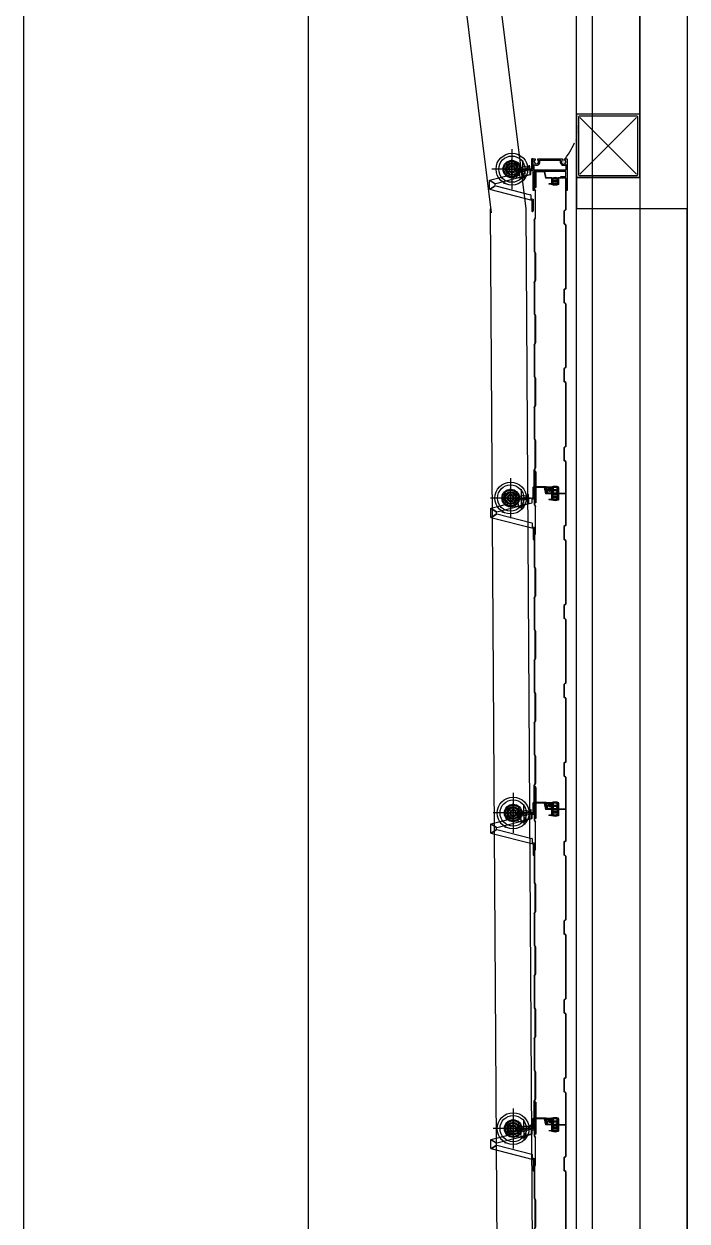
# Model space of a CAD drawing. Extents: x 152195838 to 323921156, y 365159662 to 730681027.
# Drawn here: x 161033057 to 161034107, y 365213960 to 365215856 of the extents above; entities that cross this region are included whole.
import ezdxf

# ---------------------------------------------------------------- set-up
doc = ezdxf.new("R2010")
doc.units = 0
doc.header["$MEASUREMENT"] = 0
doc.linetypes.add('CEN', pattern=[63, 60, -1, 1, -1])
doc.linetypes.add('HID', pattern=[2.3, 1.5, -0.8])
doc.layers.get('0').update_dxf_attribs({"linetype": 'CONTINUOUS'})
doc.layers.get('Defpoints').update_dxf_attribs({"linetype": 'CONTINUOUS'})
for name, color, linetype in [('4A.TEC CEN', 1, 'CEN'), ('4A.TEC 벽체 3', 4, 'CONTINUOUS'), ('OHD', 4, 'CONTINUOUS'), ('PANEL', 4, 'CONTINUOUS'), ('SRS', 6, 'CONTINUOUS'), ('text', 3, 'CONTINUOUS'), ('WID', 4, 'CONTINUOUS'), ('㈜SE&C 기둥', 2, 'CONTINUOUS')]:
    doc.layers.add(name, color=color, linetype=linetype)

# ---------------------------------------------------------------- blocks, each defined once
blk = doc.blocks.new('*X19')
at = {"color": 0}
for p, q in [((112.4, 374.8), (114.5, 376.8)), ((112.4, 374.9), (114.3, 376.8)), ((112.4, 375.1), (114.1, 376.8)), ((112.4, 375.2), (113.9, 376.8)), ((112.4, 375.4), (113.8, 376.8)), ((112.4, 375.6), (113.6, 376.8)), ((112.4, 375.8), (113.4, 376.8)), ((112.4, 376), (113.2, 376.8)), ((112.4, 376.1), (113.1, 376.8)), ((112.4, 376.3), (112.9, 376.8)), ((112.4, 376.5), (112.7, 376.8)), ((112.4, 376.7), (112.5, 376.8)), ((114.4, 374.8), (112.4, 376.8)), ((114.2, 374.8), (112.4, 376.6)), ((114, 374.8), (112.4, 376.4)), ((113.9, 374.8), (112.4, 376.2)), ((113.7, 374.8), (112.4, 376.1)), ((113.5, 374.8), (112.4, 375.9)), ((113.3, 374.8), (112.4, 375.7)), ((113.2, 374.8), (112.4, 375.5)), ((113, 374.8), (112.4, 375.3)), ((112.8, 374.8), (112.4, 375.2)), ((112.6, 374.8), (112.4, 375)), ((114.6, 374.8), (112.5, 376.8)), ((112.6, 374.8), (114.6, 376.8)), ((114.7, 374.8), (112.7, 376.8)), ((112.8, 374.8), (114.8, 376.8)), ((112.9, 374.8), (115, 376.8)), ((114.9, 374.8), (112.9, 376.8)), ((115.1, 374.8), (113, 376.8)), ((113.1, 374.8), (115.2, 376.8)), ((115.3, 374.8), (113.2, 376.8)), ((113.3, 374.8), (115.3, 376.8)), ((115.4, 374.8), (113.4, 376.8)), ((113.5, 374.8), (115.5, 376.8)), ((115.6, 374.8), (113.6, 376.8)), ((113.7, 374.8), (115.7, 376.8)), ((113.8, 374.8), (115.9, 376.8)), ((115.8, 374.8), (113.8, 376.8)), ((116, 374.8), (113.9, 376.8)), ((114, 374.8), (116.1, 376.8)), ((116.2, 374.8), (114.1, 376.8)), ((114.2, 374.8), (116.2, 376.8)), ((116.3, 374.8), (114.3, 376.8)), ((114.4, 374.8), (116.4, 376.8)), ((114.5, 374.8), (116.6, 376.8)), ((116.5, 374.8), (114.5, 376.8)), ((116.7, 374.8), (114.6, 376.8)), ((114.7, 374.8), (116.8, 376.8)), ((116.9, 374.8), (114.8, 376.8)), ((114.9, 374.8), (116.9, 376.8)), ((117, 374.8), (115, 376.8)), ((115.1, 374.8), (117.1, 376.8)), ((115.2, 374.8), (117.3, 376.8)), ((117.2, 374.8), (115.2, 376.8)), ((117.4, 374.8), (115.3, 376.8)), ((115.4, 374.8), (117.5, 376.8)), ((117.6, 374.8), (115.5, 376.8)), ((115.6, 374.8), (117.6, 376.8)), ((117.7, 374.8), (115.7, 376.8)), ((115.8, 374.8), (117.8, 376.8)), ((117.9, 374.8), (115.9, 376.8)), ((116, 374.8), (118, 376.8)), ((116.1, 374.8), (118.2, 376.8)), ((118.1, 374.8), (116.1, 376.8)), ((118.3, 374.8), (116.2, 376.8)), ((116.3, 374.8), (118.4, 376.8)), ((118.5, 374.8), (116.4, 376.8)), ((116.5, 374.8), (118.5, 376.8)), ((118.6, 374.8), (116.6, 376.8)), ((116.7, 374.8), (118.7, 376.8)), ((116.8, 374.8), (118.9, 376.8)), ((118.8, 374.8), (116.8, 376.8)), ((119, 374.8), (116.9, 376.8)), ((117, 374.8), (119.1, 376.8)), ((119.2, 374.8), (117.1, 376.8)), ((117.2, 374.8), (119.2, 376.8)), ((119.3, 374.8), (117.3, 376.8)), ((117.4, 374.8), (119.4, 376.8)), ((117.5, 374.8), (119.6, 376.8)), ((119.5, 374.8), (117.5, 376.8)), ((119.7, 374.8), (117.6, 376.8)), ((117.7, 374.8), (119.8, 376.8)), ((119.9, 374.8), (117.8, 376.8)), ((117.9, 374.8), (119.9, 376.8)), ((120, 374.8), (118, 376.8)), ((118.1, 374.8), (120.1, 376.8)), ((118.2, 374.8), (120.3, 376.8)), ((120.2, 374.8), (118.2, 376.8)), ((120.4, 374.8), (118.3, 376.8)), ((118.4, 374.8), (120.5, 376.8)), ((120.6, 374.8), (118.5, 376.8)), ((118.6, 374.8), (120.7, 376.8)), ((120.8, 374.8), (118.7, 376.8)), ((118.8, 374.8), (120.8, 376.8)), ((120.9, 374.8), (118.9, 376.8)), ((119, 374.8), (121, 376.8)), ((119.1, 374.8), (121.2, 376.8)), ((121.1, 374.8), (119.1, 376.8)), ((121.3, 374.8), (119.2, 376.8)), ((119.3, 374.8), (121.4, 376.8)), ((121.5, 374.8), (119.4, 376.8)), ((119.5, 374.8), (121.5, 376.8)), ((121.6, 374.8), (119.6, 376.8)), ((119.7, 374.8), (121.7, 376.8)), ((119.8, 374.8), (121.9, 376.8)), ((121.8, 374.8), (119.8, 376.8)), ((122, 374.8), (119.9, 376.8)), ((120, 374.8), (122.1, 376.8)), ((122.2, 374.8), (120.1, 376.8)), ((120.2, 374.8), (122.2, 376.8)), ((122.3, 374.8), (120.3, 376.8)), ((120.4, 374.8), (122.4, 376.8)), ((120.5, 374.8), (122.6, 376.8)), ((122.5, 374.8), (120.5, 376.8)), ((122.7, 374.8), (120.6, 376.8)), ((120.7, 374.8), (122.8, 376.8)), ((122.9, 374.8), (120.8, 376.8)), ((120.9, 374.8), (123, 376.8)), ((123.1, 374.8), (121, 376.8)), ((121.1, 374.8), (123.1, 376.8)), ((123.2, 374.8), (121.2, 376.8)), ((121.3, 374.8), (123.3, 376.8)), ((121.4, 374.8), (123.5, 376.8)), ((123.4, 374.8), (121.4, 376.8)), ((123.6, 374.8), (121.5, 376.8)), ((121.6, 374.8), (123.7, 376.8)), ((123.8, 374.8), (121.7, 376.8)), ((121.8, 374.8), (123.8, 376.8)), ((123.9, 374.8), (121.9, 376.8)), ((122, 374.8), (124, 376.8)), ((122.1, 374.8), (124.2, 376.8)), ((124.1, 374.8), (122.1, 376.8)), ((124.3, 374.8), (122.2, 376.8)), ((122.3, 374.8), (124.4, 376.8)), ((124.5, 374.8), (122.4, 376.8)), ((122.5, 374.8), (124.5, 376.8)), ((124.6, 374.8), (122.6, 376.8)), ((122.7, 374.8), (124.7, 376.8)), ((122.8, 374.8), (124.9, 376.8)), ((124.8, 374.8), (122.8, 376.8)), ((125, 374.8), (122.9, 376.8)), ((123, 374.8), (125.1, 376.8)), ((125.2, 374.8), (123.1, 376.8)), ((123.2, 374.8), (125.2, 376.8)), ((125.3, 374.8), (123.3, 376.8)), ((123.4, 374.8), (125.4, 376.8)), ((125.5, 374.8), (123.5, 376.8)), ((123.6, 374.8), (125.6, 376.8)), ((123.7, 374.8), (125.8, 376.8)), ((125.7, 374.8), (123.7, 376.8)), ((125.9, 374.8), (123.8, 376.8)), ((123.9, 374.8), (126, 376.8)), ((126.1, 374.8), (124, 376.8)), ((124.1, 374.8), (126.1, 376.8)), ((126.2, 374.8), (124.2, 376.8)), ((124.3, 374.8), (126.3, 376.8)), ((124.4, 374.8), (126.5, 376.8)), ((126.4, 374.8), (124.4, 376.8)), ((126.6, 374.8), (124.5, 376.8)), ((124.6, 374.8), (126.7, 376.8)), ((126.8, 374.8), (124.7, 376.8)), ((124.8, 374.8), (126.8, 376.8)), ((126.9, 374.8), (124.9, 376.8)), ((125, 374.8), (127, 376.8)), ((125.1, 374.8), (127.2, 376.8)), ((127.1, 374.8), (125.1, 376.8)), ((127.3, 374.8), (125.2, 376.8)), ((125.3, 374.8), (127.4, 376.8)), ((127.5, 374.8), (125.4, 376.8)), ((125.5, 374.8), (127.5, 376.8)), ((127.6, 374.8), (125.6, 376.8)), ((125.7, 374.8), (127.7, 376.8)), ((127.8, 374.8), (125.8, 376.8)), ((125.9, 374.8), (127.9, 376.8)), ((126, 374.8), (128.1, 376.8)), ((128, 374.8), (126, 376.8)), ((128.2, 374.8), (126.1, 376.8)), ((126.2, 374.8), (128.3, 376.8)), ((128.4, 374.8), (126.3, 376.8)), ((126.4, 374.8), (128.4, 376.8)), ((128.5, 374.8), (126.5, 376.8)), ((126.6, 374.8), (128.6, 376.8)), ((126.7, 374.8), (128.8, 376.8)), ((128.7, 374.8), (126.7, 376.8)), ((128.9, 374.8), (126.8, 376.8)), ((126.9, 374.8), (129, 376.8)), ((129.1, 374.8), (127, 376.8)), ((127.1, 374.8), (129.1, 376.8)), ((129.2, 374.8), (127.2, 376.8)), ((127.3, 374.8), (129.3, 376.8)), ((127.4, 374.8), (129.5, 376.8)), ((129.4, 374.8), (127.4, 376.8)), ((129.6, 374.8), (127.5, 376.8)), ((127.6, 374.8), (129.7, 376.8)), ((129.8, 374.8), (127.7, 376.8)), ((127.8, 374.8), (129.8, 376.8)), ((129.9, 374.8), (127.9, 376.8)), ((128, 374.8), (130, 376.8)), ((128.1, 374.8), (130.2, 376.8)), ((130.1, 374.8), (128.1, 376.8)), ((130.3, 374.8), (128.2, 376.8)), ((128.3, 374.8), (130.4, 376.8)), ((130.5, 374.8), (128.4, 376.8)), ((128.5, 374.8), (130.6, 376.8)), ((130.7, 374.8), (128.6, 376.8)), ((128.7, 374.8), (130.7, 376.8)), ((130.8, 374.8), (128.8, 376.8)), ((128.9, 374.8), (130.9, 376.8)), ((129, 374.8), (131.1, 376.8)), ((131, 374.8), (129, 376.8)), ((131.2, 374.8), (129.1, 376.8)), ((129.2, 374.8), (131.3, 376.8)), ((131.4, 374.8), (129.3, 376.8)), ((129.4, 374.8), (131.4, 376.8)), ((131.5, 374.8), (129.5, 376.8)), ((129.6, 374.8), (131.6, 376.8)), ((129.7, 374.8), (131.8, 376.8)), ((131.7, 374.8), (129.7, 376.8)), ((131.9, 374.8), (129.8, 376.8)), ((129.9, 374.8), (132, 376.8)), ((132.1, 374.8), (130, 376.8)), ((130.1, 374.8), (132.1, 376.8)), ((132.2, 374.8), (130.2, 376.8)), ((130.3, 374.8), (132.3, 376.8)), ((130.4, 374.8), (132.5, 376.8)), ((132.4, 374.8), (130.4, 376.8)), ((132.6, 374.8), (130.5, 376.8)), ((130.6, 374.8), (132.7, 376.8)), ((132.8, 374.8), (130.7, 376.8)), ((130.8, 374.8), (132.9, 376.8)), ((133, 374.8), (130.9, 376.8)), ((131, 374.8), (133, 376.8)), ((133.1, 374.8), (131.1, 376.8)), ((131.2, 374.8), (133.2, 376.8)), ((131.3, 374.8), (133.4, 376.8)), ((133.3, 374.8), (131.3, 376.8)), ((133.5, 374.8), (131.4, 376.8)), ((131.5, 374.8), (133.6, 376.8)), ((133.7, 374.8), (131.6, 376.8)), ((131.7, 374.8), (133.7, 376.8)), ((133.8, 374.8), (131.8, 376.8)), ((131.9, 374.8), (133.9, 376.8)), ((132, 374.8), (134.1, 376.8)), ((134, 374.8), (132, 376.8)), ((134.2, 374.8), (132.1, 376.8)), ((132.2, 374.8), (134.3, 376.8)), ((134.4, 374.8), (132.3, 376.8)), ((132.4, 374.8), (134.4, 376.8)), ((134.5, 374.8), (132.5, 376.8)), ((132.6, 374.8), (134.6, 376.8)), ((132.7, 374.8), (134.8, 376.8)), ((134.7, 374.8), (132.7, 376.8)), ((134.9, 374.8), (132.8, 376.8)), ((132.9, 374.8), (135, 376.8)), ((135.1, 374.8), (133, 376.8)), ((133.1, 374.8), (135.1, 376.8)), ((135.2, 374.8), (133.2, 376.8)), ((133.3, 374.8), (135.3, 376.8)), ((135.4, 374.8), (133.4, 376.8)), ((133.5, 374.8), (135.5, 376.8)), ((133.6, 374.8), (135.7, 376.8)), ((135.6, 374.8), (133.6, 376.8)), ((135.8, 374.8), (133.7, 376.8)), ((133.8, 374.8), (135.9, 376.8)), ((136, 374.8), (133.9, 376.8)), ((134, 374.8), (136, 376.8)), ((136.1, 374.8), (134.1, 376.8)), ((134.2, 374.8), (136.2, 376.8)), ((134.3, 374.8), (136.4, 376.8)), ((136.3, 374.8), (134.3, 376.8)), ((136.5, 374.8), (134.4, 376.8)), ((134.5, 374.8), (136.6, 376.8)), ((136.7, 374.8), (134.6, 376.8)), ((134.7, 374.8), (136.7, 376.8)), ((136.8, 374.8), (134.8, 376.8)), ((134.9, 374.8), (136.9, 376.8)), ((136.9, 374.9), (135, 376.8)), ((135, 374.8), (136.9, 376.6)), ((136.9, 375.1), (135.1, 376.8)), ((135.2, 374.8), (136.9, 376.4)), ((136.9, 375.2), (135.3, 376.8)), ((135.4, 374.8), (136.9, 376.2)), ((136.9, 375.4), (135.5, 376.8)), ((135.6, 374.8), (136.9, 376.1)), ((136.9, 375.6), (135.7, 376.8)), ((135.8, 374.8), (136.9, 375.9)), ((136.9, 375.8), (135.9, 376.8)), ((135.9, 374.8), (136.9, 375.7)), ((136.9, 375.9), (136, 376.8)), ((136.1, 374.8), (136.9, 375.5)), ((136.9, 376.1), (136.2, 376.8)), ((136.3, 374.8), (136.9, 375.4)), ((136.9, 376.3), (136.4, 376.8)), ((136.5, 374.8), (136.9, 375.2)), ((136.9, 376.5), (136.6, 376.8)), ((136.6, 374.8), (136.9, 375)), ((136.9, 376.7), (136.7, 376.8)), ((136.8, 374.8), (136.9, 374.8))]:
    blk.add_line(p, q, dxfattribs=at)
blk = doc.blocks.new('*X20')
at = {"color": 0}
for p, q in [((586.9, 374.9), (588.8, 376.8)), ((586.9, 375.1), (588.6, 376.8)), ((586.9, 375.3), (588.4, 376.8)), ((586.9, 375.5), (588.2, 376.8)), ((586.9, 375.6), (588.1, 376.8)), ((586.9, 375.8), (587.9, 376.8)), ((586.9, 376), (587.7, 376.8)), ((586.9, 376.2), (587.5, 376.8)), ((586.9, 376.3), (587.3, 376.8)), ((586.9, 376.5), (587.2, 376.8)), ((586.9, 376.7), (587, 376.8)), ((588.9, 374.8), (586.9, 376.7)), ((588.7, 374.8), (586.9, 376.6)), ((588.5, 374.8), (586.9, 376.4)), ((588.3, 374.8), (586.9, 376.2)), ((588.2, 374.8), (586.9, 376)), ((588, 374.8), (586.9, 375.8)), ((587.8, 374.8), (586.9, 375.7)), ((587.6, 374.8), (586.9, 375.5)), ((587.4, 374.8), (586.9, 375.3)), ((587.3, 374.8), (586.9, 375.1)), ((587.1, 374.8), (586.9, 375)), ((589, 374.8), (587, 376.8)), ((587.1, 374.8), (589.1, 376.8)), ((587.2, 374.8), (589.3, 376.8)), ((589.2, 374.8), (587.2, 376.8)), ((589.4, 374.8), (587.3, 376.8)), ((587.4, 374.8), (589.5, 376.8)), ((589.6, 374.8), (587.5, 376.8)), ((587.6, 374.8), (589.6, 376.8)), ((589.7, 374.8), (587.7, 376.8)), ((587.8, 374.8), (589.8, 376.8)), ((587.9, 374.8), (590, 376.8)), ((589.9, 374.8), (587.9, 376.8)), ((590.1, 374.8), (588, 376.8)), ((588.1, 374.8), (590.2, 376.8)), ((590.3, 374.8), (588.2, 376.8)), ((588.3, 374.8), (590.3, 376.8)), ((590.4, 374.8), (588.4, 376.8)), ((588.5, 374.8), (590.5, 376.8)), ((590.6, 374.8), (588.6, 376.8)), ((588.7, 374.8), (590.7, 376.8)), ((588.8, 374.8), (590.9, 376.8)), ((590.8, 374.8), (588.8, 376.8)), ((591, 374.8), (588.9, 376.8)), ((589, 374.8), (591.1, 376.8)), ((591.2, 374.8), (589.1, 376.8)), ((589.2, 374.8), (591.2, 376.8)), ((591.3, 374.8), (589.3, 376.8)), ((589.4, 374.8), (591.4, 376.8)), ((589.5, 374.8), (591.6, 376.8)), ((591.5, 374.8), (589.5, 376.8)), ((591.7, 374.8), (589.6, 376.8)), ((589.7, 374.8), (591.8, 376.8)), ((591.9, 374.8), (589.8, 376.8)), ((589.9, 374.8), (591.9, 376.8)), ((592, 374.8), (590, 376.8)), ((590.1, 374.8), (592.1, 376.8)), ((590.2, 374.8), (592.3, 376.8)), ((592.2, 374.8), (590.2, 376.8)), ((592.4, 374.8), (590.3, 376.8)), ((590.4, 374.8), (592.5, 376.8)), ((592.6, 374.8), (590.5, 376.8)), ((590.6, 374.8), (592.6, 376.8)), ((592.7, 374.8), (590.7, 376.8)), ((590.8, 374.8), (592.8, 376.8)), ((592.9, 374.8), (590.9, 376.8)), ((591, 374.8), (593, 376.8)), ((591.1, 374.8), (593.2, 376.8)), ((593.1, 374.8), (591.1, 376.8)), ((593.3, 374.8), (591.2, 376.8)), ((591.3, 374.8), (593.4, 376.8)), ((593.5, 374.8), (591.4, 376.8)), ((591.5, 374.8), (593.5, 376.8)), ((593.6, 374.8), (591.6, 376.8)), ((591.7, 374.8), (593.7, 376.8)), ((591.8, 374.8), (593.9, 376.8)), ((593.8, 374.8), (591.8, 376.8)), ((594, 374.8), (591.9, 376.8)), ((592, 374.8), (594.1, 376.8)), ((594.2, 374.8), (592.1, 376.8)), ((592.2, 374.8), (594.2, 376.8)), ((594.3, 374.8), (592.3, 376.8)), ((592.4, 374.8), (594.4, 376.8)), ((592.5, 374.8), (594.6, 376.8)), ((594.5, 374.8), (592.5, 376.8)), ((594.7, 374.8), (592.6, 376.8)), ((592.7, 374.8), (594.8, 376.8)), ((594.9, 374.8), (592.8, 376.8)), ((592.9, 374.8), (594.9, 376.8)), ((595, 374.8), (593, 376.8)), ((593.1, 374.8), (595.1, 376.8)), ((593.2, 374.8), (595.3, 376.8)), ((595.2, 374.8), (593.2, 376.8)), ((595.4, 374.8), (593.3, 376.8)), ((593.4, 374.8), (595.5, 376.8)), ((595.6, 374.8), (593.5, 376.8)), ((593.6, 374.8), (595.7, 376.8)), ((595.8, 374.8), (593.7, 376.8)), ((593.8, 374.8), (595.8, 376.8)), ((595.9, 374.8), (593.9, 376.8)), ((594, 374.8), (596, 376.8)), ((594.1, 374.8), (596.2, 376.8)), ((596.1, 374.8), (594.1, 376.8)), ((596.3, 374.8), (594.2, 376.8)), ((594.3, 374.8), (596.4, 376.8)), ((596.5, 374.8), (594.4, 376.8)), ((594.5, 374.8), (596.5, 376.8)), ((596.6, 374.8), (594.6, 376.8)), ((594.7, 374.8), (596.7, 376.8)), ((594.8, 374.8), (596.9, 376.8)), ((596.8, 374.8), (594.8, 376.8)), ((597, 374.8), (594.9, 376.8)), ((595, 374.8), (597.1, 376.8)), ((597.2, 374.8), (595.1, 376.8)), ((595.2, 374.8), (597.2, 376.8)), ((597.3, 374.8), (595.3, 376.8)), ((595.4, 374.8), (597.4, 376.8)), ((595.5, 374.8), (597.6, 376.8)), ((597.5, 374.8), (595.5, 376.8)), ((597.7, 374.8), (595.6, 376.8)), ((595.7, 374.8), (597.8, 376.8)), ((597.9, 374.8), (595.8, 376.8)), ((595.9, 374.8), (598, 376.8)), ((598, 374.8), (596, 376.8)), ((596.1, 374.8), (598.1, 376.8)), ((598.2, 374.8), (596.2, 376.8)), ((596.3, 374.8), (598.3, 376.8)), ((596.4, 374.8), (598.5, 376.8)), ((598.4, 374.8), (596.4, 376.8)), ((598.6, 374.8), (596.5, 376.8)), ((596.6, 374.8), (598.7, 376.8)), ((598.8, 374.8), (596.7, 376.8)), ((596.8, 374.8), (598.8, 376.8)), ((598.9, 374.8), (596.9, 376.8)), ((597, 374.8), (599, 376.8)), ((597.1, 374.8), (599.2, 376.8)), ((599.1, 374.8), (597.1, 376.8)), ((599.3, 374.8), (597.2, 376.8)), ((597.3, 374.8), (599.4, 376.8)), ((599.5, 374.8), (597.4, 376.8)), ((597.5, 374.8), (599.5, 376.8)), ((599.6, 374.8), (597.6, 376.8)), ((597.7, 374.8), (599.7, 376.8)), ((597.8, 374.8), (599.9, 376.8)), ((599.8, 374.8), (597.8, 376.8)), ((600, 374.8), (597.9, 376.8)), ((598, 374.8), (600.1, 376.8)), ((600.2, 374.8), (598.1, 376.8)), ((598.2, 374.8), (600.2, 376.8)), ((600.3, 374.8), (598.3, 376.8)), ((598.4, 374.8), (600.4, 376.8)), ((600.5, 374.8), (598.5, 376.8)), ((598.6, 374.8), (600.6, 376.8)), ((598.7, 374.8), (600.8, 376.8)), ((600.7, 374.8), (598.7, 376.8)), ((600.9, 374.8), (598.8, 376.8)), ((598.9, 374.8), (601, 376.8)), ((601.1, 374.8), (599, 376.8)), ((599.1, 374.8), (601.1, 376.8)), ((601.2, 374.8), (599.2, 376.8)), ((599.3, 374.8), (601.3, 376.8)), ((599.4, 374.8), (601.5, 376.8)), ((601.4, 374.8), (599.4, 376.8)), ((601.6, 374.8), (599.5, 376.8)), ((599.6, 374.8), (601.7, 376.8)), ((601.8, 374.8), (599.7, 376.8)), ((599.8, 374.8), (601.8, 376.8)), ((601.9, 374.8), (599.9, 376.8)), ((600, 374.8), (602, 376.8)), ((600.1, 374.8), (602.2, 376.8)), ((602.1, 374.8), (600.1, 376.8)), ((602.3, 374.8), (600.2, 376.8)), ((600.3, 374.8), (602.4, 376.8)), ((602.5, 374.8), (600.4, 376.8)), ((600.5, 374.8), (602.5, 376.8)), ((602.6, 374.8), (600.6, 376.8)), ((600.7, 374.8), (602.7, 376.8)), ((600.8, 374.8), (602.9, 376.8)), ((602.8, 374.8), (600.8, 376.8)), ((603, 374.8), (600.9, 376.8)), ((601, 374.8), (603.1, 376.8)), ((603.2, 374.8), (601.1, 376.8)), ((601.2, 374.8), (603.3, 376.8)), ((603.4, 374.8), (601.3, 376.8)), ((601.4, 374.8), (603.4, 376.8)), ((603.5, 374.8), (601.5, 376.8)), ((601.6, 374.8), (603.6, 376.8)), ((601.7, 374.8), (603.8, 376.8)), ((603.7, 374.8), (601.7, 376.8)), ((603.9, 374.8), (601.8, 376.8)), ((601.9, 374.8), (604, 376.8)), ((604.1, 374.8), (602, 376.8)), ((602.1, 374.8), (604.1, 376.8)), ((604.2, 374.8), (602.2, 376.8)), ((602.3, 374.8), (604.3, 376.8)), ((602.4, 374.8), (604.5, 376.8)), ((604.4, 374.8), (602.4, 376.8)), ((604.6, 374.8), (602.5, 376.8)), ((602.6, 374.8), (604.7, 376.8)), ((604.8, 374.8), (602.7, 376.8)), ((602.8, 374.8), (604.8, 376.8)), ((604.9, 374.8), (602.9, 376.8)), ((603, 374.8), (605, 376.8)), ((603.1, 374.8), (605.2, 376.8)), ((605.1, 374.8), (603.1, 376.8)), ((605.3, 374.8), (603.2, 376.8)), ((603.3, 374.8), (605.4, 376.8)), ((605.5, 374.8), (603.4, 376.8)), ((603.5, 374.8), (605.6, 376.8)), ((605.7, 374.8), (603.6, 376.8)), ((603.7, 374.8), (605.7, 376.8)), ((605.8, 374.8), (603.8, 376.8)), ((603.9, 374.8), (605.9, 376.8)), ((604, 374.8), (606.1, 376.8)), ((606, 374.8), (604, 376.8)), ((606.2, 374.8), (604.1, 376.8)), ((604.2, 374.8), (606.3, 376.8)), ((606.4, 374.8), (604.3, 376.8)), ((604.4, 374.8), (606.4, 376.8)), ((606.5, 374.8), (604.5, 376.8)), ((604.6, 374.8), (606.6, 376.8)), ((604.7, 374.8), (606.8, 376.8)), ((606.7, 374.8), (604.7, 376.8)), ((606.9, 374.8), (604.8, 376.8)), ((604.9, 374.8), (607, 376.8)), ((607.1, 374.8), (605, 376.8)), ((605.1, 374.8), (607.1, 376.8)), ((607.2, 374.8), (605.2, 376.8)), ((605.3, 374.8), (607.3, 376.8)), ((605.4, 374.8), (607.5, 376.8)), ((607.4, 374.8), (605.4, 376.8)), ((607.6, 374.8), (605.5, 376.8)), ((605.6, 374.8), (607.7, 376.8)), ((607.8, 374.8), (605.7, 376.8)), ((605.8, 374.8), (607.8, 376.8)), ((607.9, 374.8), (605.9, 376.8)), ((606, 374.8), (608, 376.8)), ((608.1, 374.8), (606.1, 376.8)), ((606.2, 374.8), (608.2, 376.8)), ((606.3, 374.8), (608.4, 376.8)), ((608.3, 374.8), (606.3, 376.8)), ((608.5, 374.8), (606.4, 376.8)), ((606.5, 374.8), (608.6, 376.8)), ((608.7, 374.8), (606.6, 376.8)), ((606.7, 374.8), (608.7, 376.8)), ((608.8, 374.8), (606.8, 376.8)), ((606.9, 374.8), (608.9, 376.8)), ((607, 374.8), (609.1, 376.8)), ((609, 374.8), (607, 376.8)), ((609.2, 374.8), (607.1, 376.8)), ((607.2, 374.8), (609.3, 376.8)), ((609.4, 374.8), (607.3, 376.8)), ((607.4, 374.8), (609.4, 376.8)), ((609.5, 374.8), (607.5, 376.8)), ((607.6, 374.8), (609.6, 376.8)), ((607.7, 374.8), (609.8, 376.8)), ((609.7, 374.8), (607.7, 376.8)), ((609.9, 374.8), (607.8, 376.8)), ((607.9, 374.8), (610, 376.8)), ((610.1, 374.8), (608, 376.8)), ((608.1, 374.8), (610.1, 376.8)), ((610.2, 374.8), (608.2, 376.8)), ((608.3, 374.8), (610.3, 376.8)), ((610.4, 374.8), (608.4, 376.8)), ((608.5, 374.8), (610.5, 376.8)), ((608.6, 374.8), (610.7, 376.8)), ((610.6, 374.8), (608.6, 376.8)), ((610.8, 374.8), (608.7, 376.8)), ((608.8, 374.8), (610.9, 376.8)), ((611, 374.8), (608.9, 376.8)), ((609, 374.8), (611, 376.8)), ((611.1, 374.8), (609.1, 376.8)), ((609.2, 374.8), (611.2, 376.8)), ((611.3, 374.8), (609.3, 376.8)), ((611.4, 374.9), (609.4, 376.8)), ((609.5, 374.8), (611.4, 376.6)), ((611.4, 375), (609.6, 376.8)), ((609.7, 374.8), (611.4, 376.4)), ((611.4, 375.2), (609.8, 376.8)), ((609.9, 374.8), (611.4, 376.3)), ((611.4, 375.4), (610, 376.8)), ((610, 374.8), (611.4, 376.1)), ((611.4, 375.6), (610.1, 376.8)), ((610.2, 374.8), (611.4, 375.9)), ((611.4, 375.7), (610.3, 376.8)), ((610.4, 374.8), (611.4, 375.7)), ((611.4, 375.9), (610.5, 376.8)), ((610.6, 374.8), (611.4, 375.6)), ((611.4, 376.1), (610.7, 376.8)), ((610.7, 374.8), (611.4, 375.4)), ((611.4, 376.3), (610.8, 376.8)), ((610.9, 374.8), (611.4, 375.2)), ((611.4, 376.4), (611, 376.8)), ((611.1, 374.8), (611.4, 375)), ((611.4, 376.6), (611.2, 376.8)), ((611.3, 374.8), (611.4, 374.9))]:
    blk.add_line(p, q, dxfattribs=at)
blk = doc.blocks.new('OHD-550-S')
at = {"ltscale": 0.3}
h = blk.add_hatch(color=256, dxfattribs=at)
h.paths.add_polyline_path([(-7.8, -10), (-7.3, -10), (-7.3, -10.5, -0.183952), (-18.3, -10.5), (-18.3, -10), (-17.8, -10), (-17.8, 0), (-18.3, 0, -0.183952), (-7.3, 0), (-7.8, 0)])
h.paths.add_polyline_path([(-9.8, -4), (-9.8, -1.5, 0.353166), (-10, -1.3, 0.106822), (-15.7, -1.3, 0.353165), (-15.8, -1.5), (-15.8, -4, 0.414214), (-15.6, -4.2), (-10, -4.2, 0.414214)], flags=16)
h.paths.add_polyline_path([(-10, -6.2), (-15.6, -6.2, 0.414214), (-15.8, -6.4), (-15.8, -9, 0.353167), (-15.7, -9.2, 0.106822), (-10, -9.2, 0.353167), (-9.8, -9), (-9.8, -6.4, 0.414214)], flags=16)
h = blk.add_hatch(color=256, dxfattribs=at)
h.paths.add_polyline_path([(-7.8, -500), (-7.3, -500, -0.183952), (-18.3, -500), (-17.8, -500), (-17.8, -490), (-18.3, -490), (-18.3, -489.5, -0.183952), (-7.3, -489.5), (-7.3, -490), (-7.8, -490)])
h.paths.add_polyline_path([(-9.8, -495.9, 0.414214), (-10, -495.8), (-15.6, -495.8, 0.414214), (-15.8, -495.9), (-15.8, -498.5, 0.353166), (-15.7, -498.7, 0.106822), (-10, -498.7, 0.353167), (-9.8, -498.5)], flags=16)
h.paths.add_polyline_path([(-9.8, -493.5), (-9.8, -491, 0.353166), (-10, -490.8, 0.106822), (-15.7, -490.8, 0.353167), (-15.8, -491), (-15.8, -493.5, 0.414214), (-15.6, -493.8), (-10, -493.8, 0.414214)], flags=16)
h = blk.add_hatch(color=256, dxfattribs=at)
h.paths.add_polyline_path([(-4.5, -491), (-3.6, -490.9), (1.6, -491.4, -0.151824), (3.1, -492.7, -0.386669), (2.9, -496.4, -0.178134), (1.2, -496.4, -0.298755), (0.8, -492.4, 0.584984), (0.6, -492), (-2.2, -491.8, 0.709673), (-2.3, -492, -1.396457), (-7.3, -494.2), (-7.3, -493.7, -0.389014)])
h.paths.add_polyline_path([(1.6, -495.9, -0.329487), (1.6, -492.2, -0.09197), (2.6, -493, -0.386814), (2.5, -495.9, -0.102245)], flags=16)
for p, q in [((-17.8, -10), (-17.8, 0)), ((-17.8, 0), (-17.8, -10)), ((-17.8, 0), (-17.8, -10)), ((-17.8, -10), (-17.8, 0)), ((-7.8, -10), (-7.8, 0)), ((-7.8, 0), (-7.8, -10)), ((-7.8, 0), (-7.8, -10)), ((-7.8, -10), (-7.8, 0)), ((17.6, 9.5), (17.6, -15)), ((-17.8, -10), (-18.3, -10)), ((-17.8, -8), (-17.8, -2)), ((-7.8, -8), (-7.8, -2)), ((17.6, -15), (19.7, -15)), ((-29.8, -500), (-29.8, -468.8)), ((17.6, -489), (17.6, -464.5)), ((17.6, -464.5), (19.7, -464.5)), ((-18.3, -499.5), (-18.3, -490)), ((-17.8, -490), (-18.3, -490)), ((-17.8, -490), (-18.3, -490)), ((-17.8, -490), (-17.8, -500)), ((-17.8, -499), (-17.8, -490)), ((-17.8, -490), (-17.8, -499)), ((-17.8, -490), (-17.8, -499)), ((-17.8, -499), (-17.8, -490)), ((-17.8, -498), (-17.8, -492)), ((-7.8, -500), (-7.8, -490)), ((-7.8, -498), (-7.8, -492))]:
    blk.add_line(p, q)
at = {"layer": 'Defpoints', "color": 0, "linetype": 'ByBlock'}
for p in [(20.2, -170), (22.2, -170)]:
    blk.add_point(p, dxfattribs=at)
at = {"layer": 'PANEL'}
for p, q in [((-29.8, 0), (-29.8, -50.6)), ((-29.8, 0), (-17.8, 0)), ((-7.8, 0), (2.2, 0)), ((4.2, 10), (2.2, 0)), ((4.6, 9.5), (2.6, -0.5)), ((4.2, 10), (20.2, 10)), ((4.6, 9.5), (19.7, 9.5)), ((19.7, 9.5), (19.7, -17.2)), ((20.2, 10), (20.2, -17.5)), ((-29.3, -0.5), (-29.3, -50.2)), ((-29.3, -0.5), (-18.3, -0.5)), ((-18.3, -0.5), (-18.3, -10)), ((-7.8, -10), (-2.8, -10)), ((-7.3, -0.5), (2.6, -0.5)), ((-7.3, -0.5), (-7.3, -9.5)), ((-7.3, -9.5), (-2.8, -9.5)), ((-2.8, -9.5), (-2.8, -10)), ((19.7, -17.2), (18.2, -20.4)), ((20.2, -17.6), (18.7, -20.8)), ((18.2, -63.6), (18.2, -20.4)), ((18.7, -20.8), (18.7, -63.2)), ((-29.8, -50.6), (-27.3, -52.8)), ((-29.3, -50.2), (-26.8, -52.5)), ((-27.3, -52.8), (-27.3, -72.2)), ((-26.8, -52.5), (-26.8, -72.5)), ((-29.8, -74.4), (-27.3, -72.2)), ((-29.8, -74.4), (-29.8, -175.6)), ((-29.3, -74.8), (-26.8, -72.5)), ((-29.3, -74.8), (-29.3, -175.2)), ((19.7, -67.1), (18.2, -63.6)), ((20.2, -66.8), (18.7, -63.2)), ((19.7, -67.1), (19.7, -115.9)), ((20.2, -66.8), (20.2, -116.2)), ((19.7, -115.9), (18.2, -119.4)), ((18.2, -119.4), (18.2, -162.6)), ((20.2, -116.2), (18.7, -119.8)), ((18.7, -162.2), (18.7, -119.8)), ((19.7, -166.1), (18.2, -162.6)), ((20.2, -165.8), (18.7, -162.2)), ((19.7, -166.1), (19.7, -214.9)), ((20.2, -165.8), (20.2, -215.2)), ((-29.8, -175.6), (-27.3, -177.8)), ((-29.3, -175.2), (-26.8, -177.5)), ((-27.3, -177.8), (-27.3, -197.2)), ((-26.8, -177.5), (-26.8, -197.5)), ((-29.8, -199.4), (-27.3, -197.2)), ((-29.8, -199.4), (-29.8, -300.6)), ((-29.3, -199.8), (-26.8, -197.5)), ((-29.3, -199.8), (-29.3, -300.2)), ((19.7, -214.9), (18.2, -218.4)), ((18.2, -218.4), (18.2, -261.6)), ((20.2, -215.2), (18.7, -218.8)), ((18.7, -261.2), (18.7, -218.8)), ((19.7, -265.1), (18.2, -261.6)), ((20.2, -264.8), (18.7, -261.2)), ((19.7, -265.1), (19.7, -313.9)), ((20.2, -264.8), (20.2, -314.2)), ((-29.8, -300.6), (-27.3, -302.8)), ((-29.3, -300.2), (-26.8, -302.5)), ((-27.3, -302.8), (-27.3, -322.2)), ((-26.8, -302.5), (-26.8, -322.5)), ((-29.8, -324.4), (-27.3, -322.2)), ((19.7, -313.9), (18.2, -317.4)), ((18.2, -317.4), (18.2, -360.6)), ((20.2, -314.2), (18.7, -317.8)), ((18.7, -360.2), (18.7, -317.8)), ((-29.8, -324.4), (-29.8, -425.6)), ((-29.3, -324.8), (-26.8, -322.5)), ((-29.3, -324.8), (-29.3, -425.2)), ((20.2, -363.8), (18.7, -360.2)), ((19.7, -364.1), (18.2, -360.6)), ((19.7, -364.1), (19.7, -412.9)), ((20.2, -363.8), (20.2, -413.2)), ((19.7, -412.9), (18.2, -416.4)), ((18.2, -416.4), (18.2, -459.6)), ((20.2, -413.2), (18.7, -416.8)), ((18.7, -459.2), (18.7, -416.8)), ((-29.8, -425.6), (-27.3, -427.8)), ((-29.3, -425.2), (-26.8, -427.5)), ((-27.3, -427.8), (-27.3, -447.2)), ((-26.8, -427.5), (-26.8, -447.5)), ((-29.8, -449.4), (-27.3, -447.2)), ((-29.8, -449.4), (-29.8, -500)), ((-29.3, -449.8), (-26.8, -447.5)), ((-29.3, -449.8), (-29.3, -499.5)), ((19.7, -463.1), (18.2, -459.6)), ((20.2, -462.8), (18.7, -459.2)), ((19.7, -489), (19.7, -462.6)), ((20.2, -489.5), (20.2, -462.8)), ((-18.3, -490.5), (-18.3, -499)), ((-7.8, -490), (1.2, -490)), ((-7.3, -499.5), (-7.3, -490.5)), ((-7.3, -490.5), (1.2, -490.5)), ((1.2, -490), (2.2, -489)), ((1.2, -490.5), (2.2, -489.5)), ((19.7, -489), (2.2, -489)), ((20.2, -489.5), (2.2, -489.5)), ((-17.8, -500), (-29.8, -500)), ((-18.3, -499.5), (-29.3, -499.5)), ((-18.3, -500), (-18.3, -499.5)), ((-7.8, -500), (-1.2, -500)), ((-7.3, -499.5), (-1.7, -499.5)), ((-2, -495.5), (-1.5, -496))]:
    blk.add_line(p, q, dxfattribs=at)
blk.add_lwpolyline([(-0.3, -495.4, -0.221108), (-0.7, -498.5, -0.414214), (-1.7, -499.5)], format="xyb", dxfattribs=at)
for centre, radius, start, end in [((0.8, -497.8), 3.6, 115.3904, 141.0103), ((0, -497.1), 1.9, 112.645, 142.9468), ((-1.2, -499), 1, 270, 0), ((-0.4, -494.8), 0.4, 42.9763, 132.7516), ((-0.5, -495.5), 0.25, 22.5673, 154.4616), ((-4.8, -496.7), 5.15, 334.0173, 25.3584)]:
    blk.add_arc(centre, radius, start, end, dxfattribs=at)
at = {"layer": 'WID'}
for p, q in [((-18.3, -10), (-18.3, -10.5)), ((-7.3, -10.5), (-7.3, -10)), ((-18.3, -490), (-18.3, -489.5)), ((-7.3, -489.5), (-7.3, -490)), ((-3.6, -490.9), (-4.5, -491))]:
    blk.add_line(p, q, dxfattribs=at)
at = {"layer": 'WID', "color": 4}
for p, q in [((-3.6, -490.9), (1.6, -491.4)), ((-2.2, -491.8), (0.6, -492))]:
    blk.add_line(p, q, dxfattribs=at)
at = {"layer": 'WID'}
for points in [[(-10, -4.2, 0.414214), (-9.8, -4), (-9.8, -1.5, 0.353163), (-10, -1.3, 0.106823), (-15.7, -1.3, 0.353163), (-15.8, -1.5), (-15.8, -4, 0.414214), (-15.6, -4.2)], [(-10, -9.2, 0.353163), (-9.8, -9), (-9.8, -6.4, 0.414214), (-10, -6.2), (-15.6, -6.2, 0.414214), (-15.8, -6.4), (-15.8, -9, 0.353163), (-15.7, -9.2, 0.106823)], [(-10, -490.8, -0.353163), (-9.8, -491), (-9.8, -493.5, -0.414214), (-10, -493.8), (-15.6, -493.8, -0.414214), (-15.8, -493.5), (-15.8, -491, -0.353163), (-15.7, -490.8, -0.106823)], [(-10, -495.8, -0.414214), (-9.8, -495.9), (-9.8, -498.5, -0.353163), (-10, -498.7, -0.106823), (-15.7, -498.7, -0.353163), (-15.8, -498.5), (-15.8, -495.9, -0.414214), (-15.6, -495.8)]]:
    blk.add_lwpolyline(points, format="xyb", close=True, dxfattribs=at)
at = {"layer": 'WID', "color": 4}
blk.add_lwpolyline([(1.6, -491.4, -0.151824), (3.1, -492.7, -0.386669), (2.9, -496.4, -0.178134), (1.2, -496.4, -0.300876), (0.8, -492.4)], format="xyb", dxfattribs=at)
at = {"layer": 'WID'}
for centre, radius, start, end in [((-12.8, -14.4), 15.5, 69.1537, 110.8463), ((-12.8, 3.9), 15.5, 249.1537, 290.8463), ((-12.8, -503.9), 15.5, 69.1537, 110.8463), ((-2.2, -491.9), 0.1, 90, 221.1373), ((-12.8, -485.6), 15.5, 249.1537, 290.8463)]:
    blk.add_arc(centre, radius, start, end, dxfattribs=at)
at = {"layer": 'WID', "color": 4}
for centre, radius, start, end in [((-4.4, -493.9), 2.9, 90.5168, 42.0944), ((0.6, -492.3), 0.25, 335.1637, 90), ((4.1, -494.1), 3.11, 143.5272, 216.4728), ((-0.1, -495.4), 3.6, 43.4913, 62.1162), ((1, -494.4), 2.14, 315.6901, 44.3099), ((2, -493.7), 2.3, 258.3241, 281.6759)]:
    blk.add_arc(centre, radius, start, end, dxfattribs=at)
at = {"extrusion": (0, 0, -1), "zscale": -1, "rotation": 270}
for name, p in [('*X19', (-394.4, 121.9)), ('*X20', (-394.4, 122.4))]:
    blk.add_blockref(name, p, dxfattribs=at)
blk = doc.blocks.new('11')
at = {"layer": 'OHD', "color": 7}
for p, q in [((5197, -25158.7), (5197, -25142.4)), ((5197, -25158.7), (5197, -25142.4)), ((5199, -25159.9), (5199, -25142.4)), ((5199, -25159.9), (5199, -25142.4)), ((5195.5, -25166.8), (5195.5, -25159.1)), ((5195.5, -25166.8), (5195.5, -25159.1)), ((5195.5, -25199.5), (5195.5, -25207.1)), ((5195.5, -25199.5), (5195.5, -25207.1)), ((5197, -25207.5), (5197, -25225.1)), ((5197, -25207.5), (5197, -25225.1)), ((5199, -25206.3), (5199, -25225.1)), ((5199, -25206.3), (5199, -25225.1))]:
    blk.add_line(p, q, dxfattribs=at)
at = {"layer": 'OHD', "color": 7, "linetype": 'CEN'}
for p, q in [((5197.4, -25141.9), (5198.5, -25141.9)), ((5197.4, -25141.9), (5198.5, -25141.9)), ((5197.4, -25225.5), (5198.5, -25225.5)), ((5197.4, -25225.5), (5198.5, -25225.5))]:
    blk.add_line(p, q, dxfattribs=at)
at = {"layer": 'OHD'}
for p, q in [((5180.5, -25163), (5195.1, -25159.2)), ((5180.5, -25163), (5195.1, -25159.2)), ((5195.1, -25159.2), (5197, -25158.7)), ((5195.1, -25159.2), (5197, -25158.7)), ((5195.5, -25161.2), (5198.6, -25160.4)), ((5195.5, -25161.2), (5198.6, -25160.4)), ((5130.3, -25175.8), (5159.5, -25168.4)), ((5130.3, -25190.4), (5130.3, -25175.8)), ((5130.3, -25175.8), (5138.5, -25181.3)), ((5130.3, -25190.4), (5130.3, -25175.8)), ((5130.3, -25175.8), (5138.5, -25181.3)), ((5130.3, -25190.4), (5138.5, -25184.9)), ((5130.3, -25190.4), (5138.5, -25184.9)), ((5130.6, -25175.8), (5139.2, -25181.2)), ((5130.6, -25175.8), (5139.2, -25181.2)), ((5130.6, -25190.5), (5139.2, -25185)), ((5130.6, -25190.5), (5139.2, -25185)), ((5138.9, -25184.2), (5138.9, -25182.1)), ((5138.9, -25184.2), (5138.9, -25182.1)), ((5139.9, -25181.4), (5195.2, -25167.2)), ((5139.9, -25181.4), (5195.2, -25167.2)), ((5139.9, -25184.9), (5195.2, -25199.1)), ((5139.9, -25184.9), (5195.2, -25199.1)), ((5130.3, -25190.4), (5197, -25207.5)), ((5130.3, -25190.4), (5197, -25207.5)), ((5195.5, -25205.1), (5198.6, -25205.9)), ((5195.5, -25205.1), (5198.6, -25205.9))]:
    blk.add_line(p, q, dxfattribs=at)
at = {"layer": 'OHD', "color": 7}
for centre, start, end in [((5197.4, -25142.4), 90, 180), ((5197.4, -25142.4), 90, 180), ((5198.5, -25142.4), 0, 90), ((5198.5, -25142.4), 0, 90), ((5197.4, -25225.1), 180, 270), ((5197.4, -25225.1), 180, 270), ((5198.5, -25225.1), 270, 0), ((5198.5, -25225.1), 270, 0)]:
    blk.add_arc(centre, 0.429, start, end, dxfattribs=at)
at = {"layer": 'OHD'}
for centre, radius, start, end in [((5195.1, -25166.8), 0.429, 284.3728, 0), ((5195.1, -25166.8), 0.429, 284.3728, 0), ((5198.5, -25159.9), 0.429, 284.3728, 0), ((5198.5, -25159.9), 0.429, 284.3728, 0), ((5138.1, -25182.1), 0.858, 0, 56.0662), ((5138.1, -25182.1), 0.858, 0, 56.0662), ((5138.1, -25184.2), 0.858, 303.9338, 0), ((5139.6, -25180.5), 0.858, 236.0662, 284.3728), ((5139.6, -25180.5), 0.858, 236.0662, 284.3728), ((5195.1, -25199.5), 0.429, 0, 75.6272), ((5195.1, -25199.5), 0.429, 0, 75.6272), ((5198.5, -25206.3), 0.429, 0, 75.6272), ((5198.5, -25206.3), 0.429, 0, 75.6272)]:
    blk.add_arc(centre, radius, start, end, dxfattribs=at)
blk = doc.blocks.new('roll')
at = {"layer": 'OHD'}
for p, q in [((0, 31.7), (0, -31.7)), ((31.7, 0), (-31.7, 0)), ((7.9, -4.1), (28.4, 1.1)), ((7.9, -4.1), (28.4, 1.1)), ((9, -2.1), (25.7, 2.2)), ((9, -2.1), (25.7, 2.2)), ((24.9, 0.2), (26.9, 5)), ((24.9, 0.2), (26.9, 5)), ((27.2, 5.2), (27.8, 5.4)), ((27.2, 5.2), (27.8, 5.4)), ((28.4, 1.1), (28.3, 5)), ((28.4, 1.1), (28.3, 5)), ((-21.2, -13.6), (7.9, -6.2)), ((0, -5.4), (7.9, -4.1)), ((0, -5.4), (7.9, -4.1)), ((4.7, -2.6), (7.5, -2.6)), ((4.7, -2.6), (7.5, -2.6)), ((6.7, -4.3), (7.9, -4.1)), ((6.7, -4.3), (7.9, -4.1)), ((8.5, -13.6), (28.6, -8.5)), ((8.5, -13.6), (28.6, -8.5)), ((9, -3.8), (9, -2.1)), ((9, -3.8), (9, -2.1)), ((12.7, -12.9), (12.7, -14.6)), ((12.7, -12.9), (12.7, -14.6)), ((13.3, -15), (20.6, -13.1)), ((13.3, -15), (20.6, -13.1)), ((20.9, -10.9), (20.9, -12.7)), ((20.9, -10.9), (20.9, -12.7))]:
    blk.add_line(p, q, dxfattribs=at)
at = {"layer": 'OHD', "color": 1}
for p, q in [((-13.4, 0), (13.1, 0)), ((-13.4, 0), (13.1, 0)), ((0, -13.8), (0, 15.1)), ((0, -13.8), (0, 15.1)), ((16.6, 13.9), (16.8, -18.4)), ((16.6, 13.9), (16.8, -18.4))]:
    blk.add_line(p, q, dxfattribs=at)
at = {"layer": 'OHD', "color": 7}
for p, q in [((28.9, -8), (28.9, 0.7)), ((28.9, -8), (28.9, 0.7)), ((7.9, -13.2), (7.9, -4.1)), ((7.9, -13.2), (7.9, -4.1))]:
    blk.add_line(p, q, dxfattribs=at)
at = {"layer": 'OHD', "color": 1, "linetype": 'HID'}
for p, q in [((12.7, -12.9), (12.5, -2.9)), ((12.7, -12.9), (12.5, -2.9)), ((20.9, -10.9), (20.7, -0.9)), ((20.9, -10.9), (20.7, -0.9))]:
    blk.add_line(p, q, dxfattribs=at)
at = {"layer": 'OHD', "color": 2}
for p, q in [((12.7, -13.4), (20.9, -11.1)), ((12.7, -13.4), (20.9, -11.1)), ((20.9, -11.6), (12.7, -13.4)), ((20.9, -11.6), (12.7, -13.4)), ((12.7, -14.2), (20.9, -12.1)), ((12.7, -14.2), (20.9, -12.1)), ((20.9, -12.6), (12.7, -14.2)), ((12.7, -14.6), (20.9, -12.6)), ((20.9, -12.6), (12.7, -14.2)), ((12.7, -14.6), (20.9, -12.6)), ((12.8, -13.8), (20.9, -11.6)), ((12.8, -13.8), (20.9, -11.6)), ((20.9, -12.1), (12.8, -13.8)), ((20.9, -12.1), (12.8, -13.8))]:
    blk.add_line(p, q, dxfattribs=at)
for radius in [25.1, 20.8]:
    blk.add_circle((0, 0), radius, dxfattribs=at)
at = {"layer": 'OHD', "color": 4}
for radius in [13.9, 12.3, 10.1]:
    blk.add_circle((0, 0), radius, dxfattribs=at)
at = {"layer": 'OHD', "color": 6}
blk.add_circle((0, 0), 9.46, dxfattribs=at)
at = {"layer": 'OHD'}
for radius in [4.65, 4.22]:
    blk.add_circle((0, 0), radius, dxfattribs=at)
for centre, radius, start, end in [((0, 0), 7.95, 340.8102, 284.4178), ((0, 0), 7.95, 340.8102, 284.4178), ((0, 0), 5.36, 330.9972, 287.7667), ((0, 0), 5.36, 330.9972, 287.7667), ((20.1, -10.4), 13.9, 65.9115, 142.8341), ((20.1, -10.4), 13.9, 65.9115, 142.8341), ((27.3, 4.8), 0.429, 104.3728, 156.8165), ((27.3, 4.8), 0.429, 104.3728, 156.8165), ((27.9, 5), 0.429, 1.2762, 104.3728), ((27.9, 5), 0.429, 1.2762, 104.3728), ((28.5, 0.7), 0.429, 0, 104.3728), ((28.5, 0.7), 0.429, 0, 104.3728), ((8.4, -13.2), 0.429, 180, 284.3728), ((8.4, -13.2), 0.429, 180, 284.3728), ((13.2, -14.6), 0.429, 180, 284.3728), ((13.2, -14.6), 0.429, 180, 284.3728), ((20.5, -12.7), 0.429, 284.3728, 0), ((20.5, -12.7), 0.429, 284.3728, 0), ((28.5, -8), 0.429, 284.3728, 0), ((28.5, -8), 0.429, 284.3728, 0), ((-13.5, -22), 0.858, 303.9338, 0), ((-11.9, -23.5), 0.858, 75.6272, 123.9338), ((-11.9, -23.5), 0.858, 75.6272, 123.9338)]:
    blk.add_arc(centre, radius, start, end, dxfattribs=at)
blk = doc.blocks.new('5as9df53')
at = {"layer": 'OHD'}
h = blk.add_hatch(color=256, dxfattribs=at)
h.paths.add_polyline_path([(52432042.5, 17481192.1, 0.060025), (52432060.4, 17481222.2, 0.057982), (52432065.1, 17481237.9), (52432065.3, 17481234.4, -0.045745), (52432060.5, 17481220.5, -0.056845), (52432043.8, 17481192.2, -5.899951)])
h.paths.add_polyline_path([(52432066.3, 17481238.7, -0.013746), (52432065.3, 17481234.4), (52432065.1, 17481237.9, 0.005891), (52432065.4, 17481239.6), (52432065, 17481245.9), (52432065.7, 17481247), (52432065.7, 17481247.9), (52432065.8, 17481247.9), (52432065.9, 17481245.2), (52432065.9, 17481245.1)])
h.paths.add_polyline_path([(52432065, 17481245.9), (52432064.8, 17481247.9), (52432065.7, 17481247.9), (52432065.7, 17481247)], flags=16)
at = {"layer": '4A.TEC 벽체 3'}
for p, q in [((52432163.7, 17481165.6), (52432063.7, 17481165.6)), ((52432238.7, 17481115.6), (52432063.7, 17481115.6))]:
    blk.add_line(p, q, dxfattribs=at)
at = {"layer": 'OHD', "color": 253}
for p, q in [((52432063.7, 17477615.6), (52432063.7, 17485065.6)), ((52432163.7, 17481190.9), (52432163.7, 17485065.6)), ((52432158.7, 17481170.6), (52432068.7, 17481260.6)), ((52432068.7, 17481170.6), (52432158.7, 17481260.6)), ((52432238.7, 17477615.6), (52432238.7, 17481115.6))]:
    blk.add_line(p, q, dxfattribs=at)
at = {"layer": 'OHD', "color": 4}
for p, q in [((52431929.1, 17481109.2), (52431445.6, 17485024.4)), ((52431983.7, 17481115.9), (52431500.1, 17485031.1)), ((52431949.9, 17477615.6), (52431927.5, 17481115.9)), ((52432005.1, 17477615.6), (52431983.7, 17481115.9))]:
    blk.add_line(p, q, dxfattribs=at)
at = {"layer": 'OHD'}
for p, q in [((52432063.7, 17481190.9), (52432063.7, 17481115.9)), ((52432063.7, 17481190.9), (52432063.7, 17481115.9)), ((52431996.8, 17480174.8), (52431996.8, 17480147.3))]:
    blk.add_line(p, q, dxfattribs=at)
at = {"layer": 'OHD', "color": 253}
blk.add_lwpolyline([(52432063.7, 17481165.6), (52432163.7, 17481165.6), (52432163.7, 17481265.6), (52432063.7, 17481265.6)], close=True, dxfattribs=at)
blk.add_lwpolyline([(52432068.7, 17481168.6), (52432158.7, 17481168.6, 0.414214), (52432160.7, 17481170.6), (52432160.7, 17481260.6, 0.414214), (52432158.7, 17481262.6), (52432068.7, 17481262.6, 0.414214), (52432066.7, 17481260.6), (52432066.7, 17481170.6, 0.414214)], format="xyb", close=True, dxfattribs=at)
at = {"layer": 'OHD', "color": 2}
for points in [[(52432040.8, 17481192.8, 2.775129), (52432045.3, 17481193.2), (52432045.3, 17481194.8), (52432048.8, 17481194.8), (52432048.8, 17481144.8), (52432046.8, 17481144.8), (52432046.8, 17481164.8), (52432038.8, 17481164.8), (52432038.8, 17481166.8), (52432046.8, 17481166.8), (52432046.8, 17481174.8), (52431996.8, 17481174.8), (52431996.8, 17481144.8), (52431994.8, 17481144.8), (52431994.8, 17481194.8), (52431998.3, 17481194.8), (52431998.3, 17481192.8), (52431997.8, 17481192.8, 2.44949), (52432002.7, 17481192.8), (52432002.3, 17481192.8), (52432002.3, 17481194.8), (52432041.3, 17481194.8), (52432041.3, 17481192.8)], [(52431996.8, 17481186.1, 0.813815), (52432005.2, 17481192.8), (52432038.4, 17481192.8, 0.813815), (52432046.8, 17481186.1), (52432046.8, 17481176.8), (52431996.8, 17481176.8)]]:
    blk.add_lwpolyline(points, format="xyb", close=True, dxfattribs=at)
at = {"layer": 'OHD'}
blk.add_arc((52431927.9, 17481279.4), 145, 323.0443, 336.0582, dxfattribs=at)
for name, p in [('roll', (52431961.3, 17481178.6)), ('11', (52426795.8, 17506337.2)), ('roll', (52431959.3, 17480657.5)), ('11', (52426797.8, 17505817.2)), ('roll', (52431963.3, 17480158.6)), ('11', (52426797.8, 17505317.2)), ('roll', (52431963.3, 17479658.6)), ('11', (52426797.8, 17504817.2))]:
    blk.add_blockref(name, p, dxfattribs=at)
at = {"layer": 'OHD', "xscale": -1}
for p in [(52432017, 17481164.8), (52432017, 17480664.8), (52432017, 17480164.8), (52432017, 17479664.8)]:
    blk.add_blockref('OHD-550-S', p, dxfattribs=at)
blk = doc.blocks.new('QGERW2ER')
at = {"layer": '㈜SE&C 기둥', "color": 8, "ltscale": 0.5, "elevation": -1666.7}
for points in [[(101000, 0), (101000, 9900)], [(101900, 9900), (101900, 0)]]:
    blk.add_lwpolyline(points, dxfattribs=at)

msp = doc.modelspace()

# ---------------------------------------------------------------- linework, layer by layer
at = {"layer": '4A.TEC CEN', "color": 8, "ltscale": 500, "flags": 128}
msp.add_lwpolyline([(161033506.94, 365253346.04), (161033506.94, 365183761.87)], dxfattribs=at)
at = {"layer": '4A.TEC 벽체 3'}
for points in [[(161033956.94, 365233563.33), (161034106.94, 365233563.33), (161034106.94, 365212063.33)], [(161033956.94, 365233488.33), (161034031.94, 365233488.33), (161034031.94, 365212063.33)]]:
    msp.add_lwpolyline(points, dxfattribs=at)

# ---------------------------------------------------------------- block references
at = {"layer": 'SRS', "lineweight": 0, "ltscale": 15}
msp.add_blockref('5as9df53', (108601868.27, 347734447.76), dxfattribs=at)
at = {"layer": 'text'}
msp.add_blockref('QGERW2ER', (160932056.94, 365212063.33, 1666.67), dxfattribs=at)

doc.saveas('drawing.dxf')
